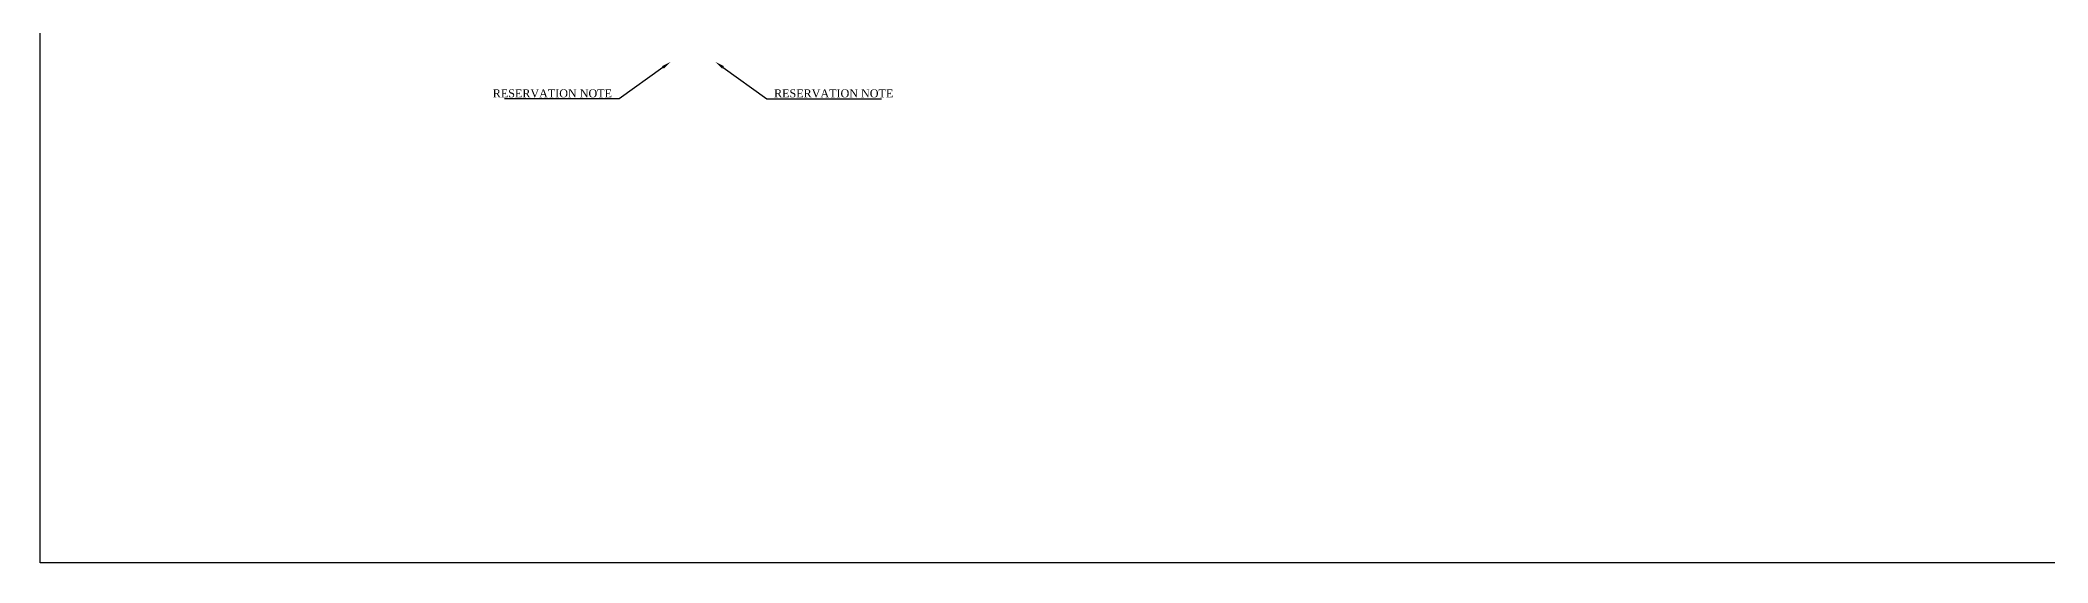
# Model space of a CAD drawing. Header units: feet. Extents: x 865220 to 2822444, y -2240498 to 975731.
# Drawn here: x 2812289 to 2813167, y 957631 to 957859 of the extents above; entities that cross this region are included whole.
import ezdxf
from ezdxf import colors
from ezdxf.entities.mleader import LeaderData, LeaderLine
from ezdxf.math import Vec2, Vec3

# ---------------------------------------------------------------- set-up
doc = ezdxf.new("R2010")
doc.units = ezdxf.units.FT
doc.header["$LTSCALE"] = 0.015
doc.header["$MEASUREMENT"] = 0
doc.layers.add('DETAIL', color=7, linetype='Continuous')
doc.layers.add('TEMPLATE REFERENCE', color=2, linetype='Continuous', plot=False)
doc.styles.get("Standard").update_dxf_attribs({"font": 'times.ttf'})

msp = doc.modelspace()

# ---------------------------------------------------------------- linework, layer by layer
at = {"layer": 'TEMPLATE REFERENCE'}
msp.add_lwpolyline([(2812288.96, 958569.92), (2813280.83, 958569.92), (2813280.83, 957631.23), (2812288.96, 957631.23)], close=True, dxfattribs=at)

# ---------------------------------------------------------------- next in the draw order: leaders
at = {"layer": 'DETAIL', "ltscale": 5}
ml = msp.add_multileader_mtext('Standard', dxfattribs=at)
ml.set_content('RESERVATION NOTE', color=256)
ml.set_leader_properties()
ml.build(insert=Vec2(0, 0))
ml.multileader.update_dxf_attribs({"text_left_attachment_type": 5, "text_right_attachment_type": 5, "dogleg_length": 3})
ctx = ml.context
ctx.base_point, ctx.char_height, ctx.landing_gap_size, ctx.plane_origin = Vec3(2812485.41, 957833.77), 3.5, 1.5, Vec3(2812588.85, 957816.95)
ctx.left_attachment, ctx.right_attachment = 5, 5
notes = []
notes.append((ctx, [(0, (1, 1, 0), (2812542.16, 957833.77), (-1, 0), 3, [(0, [(2812564.59, 957849.91)], 0, [])])]))
ctx.mtext.insert, ctx.mtext.flow_direction = Vec3(2812486.91, 957837.97), 5
ctx.mtext.has_bg_fill, ctx.mtext.bg_color, ctx.mtext.bg_scale_factor, ctx.mtext.bg_transparency, ctx.mtext.use_window_bg_color = 1, -1027028792, 1.5, 0, 1
ml = msp.add_multileader_mtext('Standard', dxfattribs=at)
ml.set_content('RESERVATION NOTE', color=256)
ml.set_leader_properties()
ml.build(insert=Vec2(0, 0))
ml.multileader.update_dxf_attribs({"text_left_attachment_type": 5, "text_right_attachment_type": 5, "dogleg_length": 3})
ctx = ml.context
ctx.base_point, ctx.char_height, ctx.landing_gap_size, ctx.plane_origin = Vec3(2812609.8, 957833.77), 3.5, 1.5, Vec3(2812560.1, 957816.95)
ctx.left_attachment, ctx.right_attachment, ctx.text_align_type = 5, 5, 2
notes.append((ctx, [(0, (1, 1, 0), (2812606.8, 957833.77), (1, 0), 3, [(0, [(2812584.37, 957849.91)], 0, [])])]))
ctx.mtext.insert, ctx.mtext.alignment, ctx.mtext.flow_direction = Vec3(2812662.05, 957837.97), 3, 5
ctx.mtext.has_bg_fill, ctx.mtext.bg_color, ctx.mtext.bg_scale_factor, ctx.mtext.bg_transparency, ctx.mtext.use_window_bg_color = 1, -1027028792, 1.5, 0, 1
for ctx, leaders in notes:
    for number, flags, end, landing, length, lines in leaders:
        leader = LeaderData()
        leader.index, (leader.has_last_leader_line, leader.has_dogleg_vector, leader.attachment_direction) = number, flags
        leader.last_leader_point, leader.dogleg_vector, leader.dogleg_length = Vec3(end), Vec3(landing), length
        for number, points, colour, breaks in lines:
            line = LeaderLine()
            line.index, line.vertices, line.color, line.breaks = number, Vec3.list(points), colors.encode_raw_color(colour), breaks
            leader.lines.append(line)
        ctx.leaders.append(leader)

doc.saveas('drawing.dxf')
